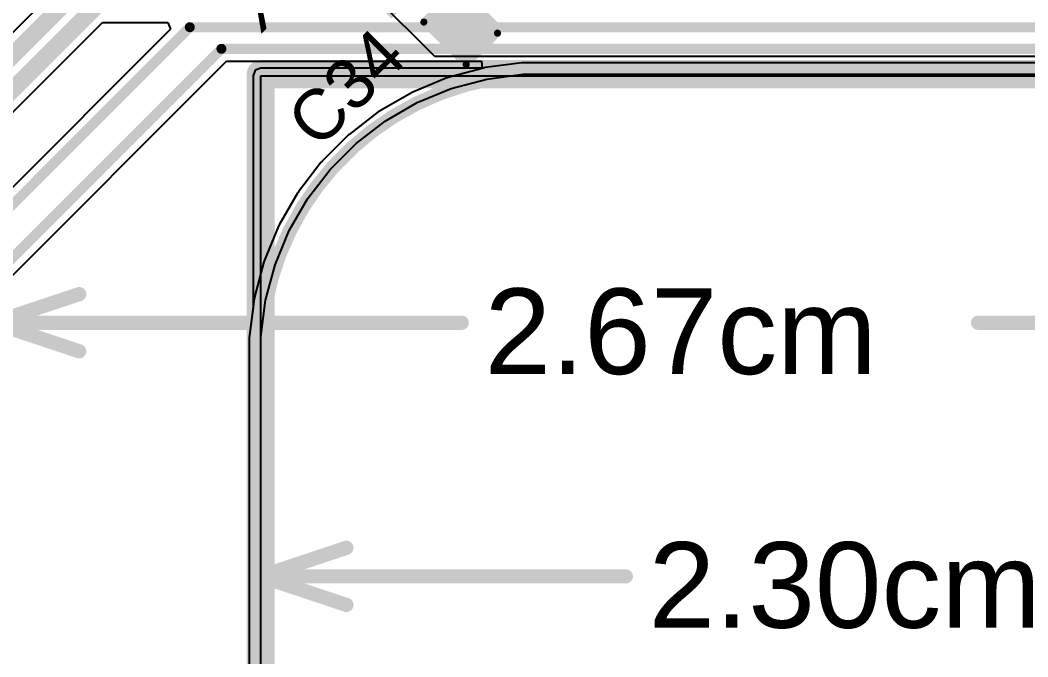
# Model space of a CAD drawing. Header units: inches. Extents: x -25 to 271, y -41 to 15.
# Drawn here: x 28.87 to 46.8, y -14.38 to -3.05 of the extents above; entities that cross this region are included whole.
import ezdxf

# ---------------------------------------------------------------- set-up
doc = ezdxf.new("R2010")
doc.units = ezdxf.units.IN
for name, color, linetype in [('Board_outline', 216, 'Continuous'), ('Bottom Layer', 5, 'Continuous'), ('Dimensions', 6, 'Continuous'), ('Multi-Layer', 9, 'Continuous'), ('Top Layer', 1, 'Continuous'), ('Top Overlay', 2, 'Continuous'), ('Top Paste', 8, 'Continuous'), ('Top Solder', 216, 'Continuous')]:
    doc.layers.add(name, color=color, linetype=linetype)
doc.styles.add('Arial', font='', dxfattribs={"height": 0.2})
doc.styles.get('Arial').set_extended_font_data('Arial')

# ---------------------------------------------------------------- blocks, each defined once
blk = doc.blocks.new('CAP_0603_52')
at = {"layer": 'Top Layer'}
for points in [[(-0.381, 0.445), (-0.381, -0.445), (-1.143, -0.445), (-1.143, 0.445)], [(1.143, 0.445), (1.143, -0.445), (0.381, -0.445), (0.381, 0.445)]]:
    blk.add_hatch(color=1, dxfattribs=at).paths.add_polyline_path(points)
at = {"layer": 'Top Paste'}
for points in [[(-0.381, 0.445), (-0.381, -0.445), (-1.143, -0.445), (-1.143, 0.445)], [(1.143, 0.445), (1.143, -0.445), (0.381, -0.445), (0.381, 0.445)]]:
    blk.add_hatch(color=8, dxfattribs=at).paths.add_polyline_path(points)
at = {"layer": 'Top Solder'}
for points in [[(-0.321, 0.504), (-0.321, -0.504), (-1.203, -0.504), (-1.203, 0.504)], [(1.203, 0.504), (1.203, -0.504), (0.321, -0.504), (0.321, 0.504)]]:
    blk.add_hatch(color=216, dxfattribs=at).paths.add_polyline_path(points)
at = {"layer": 'Top Overlay'}
for points in [[(-1.245, 0.533, 0.127, 0.127, 0), (-0.457, 0.533, 0.127, 0.127, 0)], [(-1.245, 0.533, 0.127, 0.127, 0), (-1.245, -0.533, 0.127, 0.127, 0)], [(0.457, 0.533, 0.127, 0.127, 0), (1.245, 0.533, 0.127, 0.127, 0)], [(1.245, 0.533, 0.127, 0.127, 0), (1.245, -0.533, 0.127, 0.127, 0)], [(-1.245, -0.533, 0.127, 0.127, 0), (-0.457, -0.533, 0.127, 0.127, 0)], [(0.457, -0.533, 0.127, 0.127, 0), (1.245, -0.533, 0.127, 0.127, 0)]]:
    blk.add_lwpolyline(points, format="xyseb", dxfattribs=at)
for points in [[(-1.276, 0.533, 0.0635, 0.0635, 1), (-1.213, 0.533, 0.0635, 0.0635, 1)], [(-1.276, 0.533, 0.0635, 0.0635, 1), (-1.213, 0.533, 0.0635, 0.0635, 1)], [(-0.489, 0.533, 0.0635, 0.0635, 1), (-0.425, 0.533, 0.0635, 0.0635, 1)], [(0.425, 0.533, 0.0635, 0.0635, 1), (0.489, 0.533, 0.0635, 0.0635, 1)], [(1.213, 0.533, 0.0635, 0.0635, 1), (1.276, 0.533, 0.0635, 0.0635, 1)], [(1.213, 0.533, 0.0635, 0.0635, 1), (1.276, 0.533, 0.0635, 0.0635, 1)], [(-1.276, -0.533, 0.0635, 0.0635, 1), (-1.213, -0.533, 0.0635, 0.0635, 1)], [(-1.276, -0.533, 0.0635, 0.0635, 1), (-1.213, -0.533, 0.0635, 0.0635, 1)], [(-0.489, -0.533, 0.0635, 0.0635, 1), (-0.425, -0.533, 0.0635, 0.0635, 1)], [(0.425, -0.533, 0.0635, 0.0635, 1), (0.489, -0.533, 0.0635, 0.0635, 1)], [(1.213, -0.533, 0.0635, 0.0635, 1), (1.276, -0.533, 0.0635, 0.0635, 1)], [(1.213, -0.533, 0.0635, 0.0635, 1), (1.276, -0.533, 0.0635, 0.0635, 1)]]:
    blk.add_lwpolyline(points, format="xyseb", close=True, dxfattribs=at)
blk = doc.blocks.new('MCSJK_7U_24_00_12_10_60_B_10_130')
at = {"layer": 'Top Layer'}
for points in [[(-1.8, 1.45), (-0.4, 1.45), (-0.4, 0.25), (-1.8, 0.25)], [(0.4, 1.45), (1.8, 1.45), (1.8, 0.25), (0.4, 0.25)], [(-1.8, -0.25), (-0.4, -0.25), (-0.4, -1.45), (-1.8, -1.45)], [(0.4, -0.25), (1.8, -0.25), (1.8, -1.45), (0.4, -1.45)]]:
    blk.add_hatch(color=1, dxfattribs=at).paths.add_polyline_path(points)
at = {"layer": 'Top Paste'}
for points in [[(-1.8, 1.45), (-0.4, 1.45), (-0.4, 0.25), (-1.8, 0.25)], [(0.4, 1.45), (1.8, 1.45), (1.8, 0.25), (0.4, 0.25)], [(-1.8, -0.25), (-0.4, -0.25), (-0.4, -1.45), (-1.8, -1.45)], [(0.4, -0.25), (1.8, -0.25), (1.8, -1.45), (0.4, -1.45)]]:
    blk.add_hatch(color=8, dxfattribs=at).paths.add_polyline_path(points)
at = {"layer": 'Top Solder'}
for points in [[(-1.87, 1.52), (-0.33, 1.52), (-0.33, 0.18), (-1.87, 0.18)], [(0.33, 1.52), (1.87, 1.52), (1.87, 0.18), (0.33, 0.18)], [(-1.87, -0.18), (-0.33, -0.18), (-0.33, -1.52), (-1.87, -1.52)], [(0.33, -0.18), (1.87, -0.18), (1.87, -1.52), (0.33, -1.52)]]:
    blk.add_hatch(color=216, dxfattribs=at).paths.add_polyline_path(points)
at = {"layer": 'Top Overlay'}
for points in [[(0.203, 1.295, 0.127, 0.127, 0), (-0.203, 1.295, 0.127, 0.127, 0)], [(-1.651, 0.102, 0.127, 0.127, 0), (-1.651, -0.051, 0.127, 0.127, 0)], [(1.651, 0.102, 0.127, 0.127, 0), (1.651, -0.051, 0.127, 0.127, 0)], [(-2.057, -0.711, 0.127, 0.127, 0), (-1.93, -0.838, 0.127, 0.127, 0)], [(-2.057, -0.711, 0.127, 0.127, 0), (-2.057, -0.965, 0.127, 0.127, 0)], [(-1.93, -0.838, 0.127, 0.127, 0), (-2.057, -0.965, 0.127, 0.127, 0)], [(0.203, -1.295, 0.127, 0.127, 0), (-0.203, -1.295, 0.127, 0.127, 0)]]:
    blk.add_lwpolyline(points, format="xyseb", dxfattribs=at)
for points in [[(-0.235, 1.295, 0.0635, 0.0635, 1), (-0.171, 1.295, 0.0635, 0.0635, 1)], [(0.171, 1.295, 0.0635, 0.0635, 1), (0.235, 1.295, 0.0635, 0.0635, 1)], [(-1.683, 0.102, 0.0635, 0.0635, 1), (-1.619, 0.102, 0.0635, 0.0635, 1)], [(-1.683, -0.051, 0.0635, 0.0635, 1), (-1.619, -0.051, 0.0635, 0.0635, 1)], [(1.619, 0.102, 0.0635, 0.0635, 1), (1.683, 0.102, 0.0635, 0.0635, 1)], [(1.619, -0.051, 0.0635, 0.0635, 1), (1.683, -0.051, 0.0635, 0.0635, 1)], [(-2.089, -0.711, 0.0635, 0.0635, 1), (-2.026, -0.711, 0.0635, 0.0635, 1)], [(-2.089, -0.711, 0.0635, 0.0635, 1), (-2.026, -0.711, 0.0635, 0.0635, 1)], [(-1.962, -0.838, 0.0635, 0.0635, 1), (-1.899, -0.838, 0.0635, 0.0635, 1)], [(-1.962, -0.838, 0.0635, 0.0635, 1), (-1.899, -0.838, 0.0635, 0.0635, 1)], [(-2.089, -0.965, 0.0635, 0.0635, 1), (-2.026, -0.965, 0.0635, 0.0635, 1)], [(-2.089, -0.965, 0.0635, 0.0635, 1), (-2.026, -0.965, 0.0635, 0.0635, 1)], [(-0.235, -1.295, 0.0635, 0.0635, 1), (-0.171, -1.295, 0.0635, 0.0635, 1)], [(0.171, -1.295, 0.0635, 0.0635, 1), (0.235, -1.295, 0.0635, 0.0635, 1)]]:
    blk.add_lwpolyline(points, format="xyseb", close=True, dxfattribs=at)

msp = doc.modelspace()

# ---------------------------------------------------------------- linework, layer by layer
at = {"layer": 'Board_outline'}
for points in [[(33.148, -9.011, 0.254, 0.254, -0.414214), (38.148, -4.011, 0.254, 0.254, 0)], [(38.148, -4.011, 0.254, 0.254, 0), (51.148, -4.011, 0.254, 0.254, 0)], [(33.148, -22.019, 0.254, 0.254, 0), (33.148, -9.011, 0.254, 0.254, 0)]]:
    msp.add_lwpolyline(points, format="xyseb", dxfattribs=at)
for points in [[(38.085, -4.011, 0.127, 0.127, 1), (38.212, -4.011, 0.127, 0.127, 1)], [(38.085, -4.011, 0.127, 0.127, 1), (38.212, -4.011, 0.127, 0.127, 1)], [(33.085, -9.011, 0.127, 0.127, 1), (33.212, -9.011, 0.127, 0.127, 1)], [(33.085, -9.011, 0.127, 0.127, 1), (33.212, -9.011, 0.127, 0.127, 1)]]:
    msp.add_lwpolyline(points, format="xyseb", close=True, dxfattribs=at)
at = {"layer": 'Bottom Layer'}
for p, q in [((29.832, -2.173), (23.157, -8.848)), ((24.075, -9.347), (30.33, -3.092)), ((31.541, -3.209), (26.862, -7.888)), ((30.33, -3.092), (31.492, -3.092)), ((31.492, -3.092), (31.541, -3.209)), ((27.173, -9.147), (32.54, -3.78)), ((32.54, -3.78), (37.075, -3.78)), ((37.092, -3.907), (36.485, -4.07)), ((37.075, -3.78), (37.092, -3.907)), ((36.459, -4.078), (35.854, -4.329)), ((36.473, -4.075), (36.459, -4.078)), ((36.485, -4.07), (36.473, -4.075)), ((35.83, -4.341), (35.262, -4.668)), ((35.843, -4.336), (35.83, -4.341)), ((35.854, -4.329), (35.843, -4.336)), ((35.24, -4.683), (34.72, -5.082)), ((35.252, -4.677), (35.24, -4.683)), ((35.262, -4.668), (35.252, -4.677)), ((34.7, -5.1), (34.237, -5.563)), ((34.711, -5.092), (34.7, -5.1)), ((34.72, -5.082), (34.711, -5.092)), ((34.219, -5.583), (33.82, -6.103)), ((34.229, -5.574), (34.219, -5.583)), ((34.237, -5.563), (34.229, -5.574)), ((33.805, -6.126), (33.478, -6.693)), ((33.814, -6.115), (33.805, -6.126)), ((33.82, -6.103), (33.814, -6.115)), ((33.466, -6.717), (33.215, -7.323)), ((33.473, -6.706), (33.466, -6.717)), ((33.478, -6.693), (33.473, -6.706)), ((33.206, -7.348), (33.037, -7.981)), ((33.212, -7.336), (33.206, -7.348)), ((33.215, -7.323), (33.212, -7.336)), ((33.031, -8.007), (32.946, -8.657)), ((33.036, -7.994), (33.031, -8.007)), ((33.037, -7.981), (33.036, -7.994)), ((32.947, -8.67), (32.944, -8.684)), ((32.944, -8.684), (32.944, -9.011)), ((32.946, -8.657), (32.947, -8.67)), ((32.944, -9.011), (32.944, -22.019))]:
    msp.add_line(p, q, dxfattribs=at)
for points in [[(23.359, -9.05, 0.305, 0.305, 0), (30.034, -2.375, 0.305, 0.305, 0)], [(23.79, -9.229, 0.305, 0.305, 0), (30.212, -2.807, 0.305, 0.305, 0)], [(26.755, -8.306, 0.178, 0.178, 0), (31.886, -3.175, 0.178, 0.178, 0)], [(31.886, -3.175, 0.178, 0.178, 0), (47.075, -3.175, 0.178, 0.178, 0)], [(26.755, -9.253, 0.178, 0.178, 0), (32.449, -3.56, 0.178, 0.178, 0)], [(32.449, -3.56, 0.178, 0.178, 0), (47.865, -3.56, 0.178, 0.178, 0)]]:
    msp.add_lwpolyline(points, format="xyseb", dxfattribs=at)
for points in [[(31.841, -3.175, 0.0889, 0.0889, 1), (31.93, -3.175, 0.0889, 0.0889, 1)], [(31.841, -3.175, 0.0889, 0.0889, 1), (31.93, -3.175, 0.0889, 0.0889, 1)], [(32.404, -3.56, 0.0889, 0.0889, 1), (32.493, -3.56, 0.0889, 0.0889, 1)], [(32.404, -3.56, 0.0889, 0.0889, 1), (32.493, -3.56, 0.0889, 0.0889, 1)]]:
    msp.add_lwpolyline(points, format="xyseb", close=True, dxfattribs=at)
at = {"layer": 'Dimensions'}
for points in [[(33.148, -4.011, 0.5, 0.5, 0), (56.148, -4.011, 0.5, 0.5, 0)], [(33.148, -26.989, 0.5, 0.5, 0), (33.148, -4.039, 0.5, 0.5, 0)], [(38.529, -4.011, 0.254, 0.254, 0), (61.468, -4.011, 0.254, 0.254, 0)], [(28.392, -8.433, 0.254, 0.254, 0), (29.916, -7.925, 0.254, 0.254, 0)], [(28.392, -8.433, 0.254, 0.254, 0), (29.916, -8.941, 0.254, 0.254, 0)], [(28.392, -8.433, 0.254, 0.254, 0), (36.725, -8.433, 0.254, 0.254, 0)], [(45.917, -8.433, 0.254, 0.254, 0), (55.062, -8.433, 0.254, 0.254, 0)], [(33.148, -13.2, 0.254, 0.254, 0), (33.148, -9.392, 0.254, 0.254, 0)], [(33.148, -12.946, 0.254, 0.254, 0), (34.672, -12.438, 0.254, 0.254, 0)], [(33.148, -12.946, 0.254, 0.254, 0), (34.672, -13.454, 0.254, 0.254, 0)], [(33.148, -12.946, 0.254, 0.254, 0), (39.646, -12.946, 0.254, 0.254, 0)]]:
    msp.add_lwpolyline(points, format="xyseb", dxfattribs=at)
for points in [[(33.023, -4.011, 0.25, 0.25, 1), (33.273, -4.011, 0.25, 0.25, 1)], [(33.023, -4.039, 0.25, 0.25, 1), (33.273, -4.039, 0.25, 0.25, 1)], [(38.466, -4.011, 0.127, 0.127, 1), (38.593, -4.011, 0.127, 0.127, 1)], [(29.853, -7.925, 0.127, 0.127, 1), (29.98, -7.925, 0.127, 0.127, 1)], [(36.661, -8.433, 0.127, 0.127, 1), (36.788, -8.433, 0.127, 0.127, 1)], [(45.853, -8.433, 0.127, 0.127, 1), (45.98, -8.433, 0.127, 0.127, 1)], [(29.853, -8.941, 0.127, 0.127, 1), (29.98, -8.941, 0.127, 0.127, 1)], [(33.085, -9.392, 0.127, 0.127, 1), (33.212, -9.392, 0.127, 0.127, 1)], [(34.609, -12.438, 0.127, 0.127, 1), (34.736, -12.438, 0.127, 0.127, 1)], [(33.085, -12.946, 0.127, 0.127, 1), (33.212, -12.946, 0.127, 0.127, 1)], [(33.085, -12.946, 0.127, 0.127, 1), (33.212, -12.946, 0.127, 0.127, 1)], [(33.085, -12.946, 0.127, 0.127, 1), (33.212, -12.946, 0.127, 0.127, 1)], [(39.582, -12.946, 0.127, 0.127, 1), (39.709, -12.946, 0.127, 0.127, 1)], [(33.085, -13.2, 0.127, 0.127, 1), (33.212, -13.2, 0.127, 0.127, 1)], [(34.609, -13.454, 0.127, 0.127, 1), (34.736, -13.454, 0.127, 0.127, 1)]]:
    msp.add_lwpolyline(points, format="xyseb", close=True, dxfattribs=at)
at = {"layer": 'Multi-Layer'}
for p, q in [((36.537, -4.266), (37.171, -4.097)), ((37.171, -4.097), (37.82, -4.011)), ((37.82, -4.011), (38.148, -4.011)), ((38.148, -4.011), (38.148, -4.011)), ((38.148, -4.011), (51.148, -4.011)), ((35.932, -4.517), (36.537, -4.266)), ((35.364, -4.845), (35.932, -4.517)), ((34.844, -5.244), (35.364, -4.845)), ((34.381, -5.708), (34.844, -5.244)), ((33.982, -6.227), (34.381, -5.708)), ((33.654, -6.795), (33.982, -6.227)), ((33.403, -7.401), (33.654, -6.795)), ((33.234, -8.034), (33.403, -7.401)), ((33.148, -8.684), (33.234, -8.034)), ((33.148, -9.011), (33.148, -8.684)), ((33.148, -22.019), (33.148, -9.011))]:
    msp.add_line(p, q, dxfattribs=at)
at = {"layer": 'Top Layer'}
for p, q in [((36.247, -3.698), (34.006, -1.457)), ((49.021, -3.698), (36.247, -3.698)), ((33.051, -3.942), (33.011, -4.039)), ((33.148, -3.902), (33.051, -3.942)), ((37.11, -3.902), (33.148, -3.902)), ((37.118, -3.9), (37.11, -3.902)), ((37.131, -3.899), (37.118, -3.9)), ((37.144, -3.895), (37.131, -3.899)), ((37.794, -3.809), (37.144, -3.895)), ((37.807, -3.81), (37.794, -3.809)), ((37.82, -3.807), (37.807, -3.81)), ((51.476, -3.807), (37.82, -3.807)), ((33.011, -4.039), (33.011, -8.165)), ((33.148, -27.019), (33.148, -4.039)), ((33.148, -4.039), (56.148, -4.039)), ((33.011, -8.165), (32.946, -8.657)), ((32.947, -8.67), (32.944, -8.684)), ((32.944, -8.684), (32.944, -9.011)), ((32.946, -8.657), (32.947, -8.67)), ((32.944, -9.011), (32.944, -22.019))]:
    msp.add_line(p, q, dxfattribs=at)

# ---------------------------------------------------------------- block references
for name, p, rotation in [('MCSJK_7U_24_00_12_10_60_B_10_130', (35.225, -0.625), 135), ('CAP_0603_52', (37.308, -2.581), 45)]:
    msp.add_blockref(name, p, dxfattribs=dict(rotation=rotation))

# ---------------------------------------------------------------- texts
at = {"layer": 'Dimensions', "style": 'Arial'}
for s, p in [('2.67cm', (37.131, -9.347)), ('2.30cm', (40.052, -13.861))]:
    msp.add_text(s, height=1.524, dxfattribs=at).set_placement(p)
at = {"layer": 'Top Overlay', "style": 'Arial'}
for s, p in [('X3', (33.141, -3.313)), ('C34', (34.173, -5.368))]:
    msp.add_text(s, height=0.889, rotation=45, dxfattribs=at).set_placement(p)

doc.saveas('drawing.dxf')
